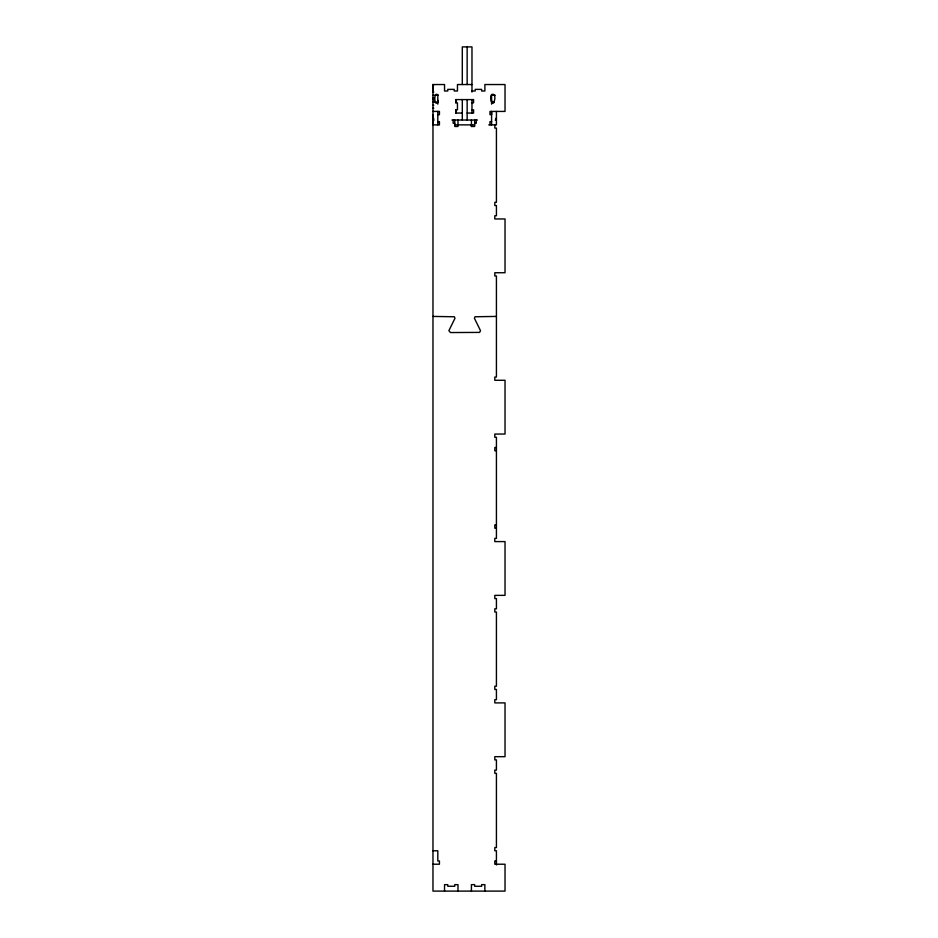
<?xml version="1.0" encoding="UTF-8"?>
<svg xmlns="http://www.w3.org/2000/svg" width="938" height="938" viewBox="0 0 938 938"><rect width="100%" height="100%" fill="white"/><g stroke="black" fill="none" stroke-linecap="round" stroke-linejoin="round"><path stroke-width="1.41" d="M432.969 86.425L432.969 84.537L444.553 84.537L444.53 90.998L447.789 90.998L447.766 89.38L454.238 89.38L454.215 90.998L457.463 90.998L457.463 84.537L471.978 84.537M433.778 92.065L432.969 92.065L432.969 84.537L432.969 124.871L439.43 124.871L439.43 121.647L437.812 121.647M474.663 120.029L474.651 126.478L471.427 126.478L471.427 124.871M491.582 100.284L491.582 102.019A1.208 1.208 0 0 0 492.79 103.227A1.208 1.208 0 0 0 494.009 102.019C497.867 91.701 487.713 91.701 491.582 102.019L494.267 102.019M432.969 85.006L433.778 85.006M471.955 90.998L475.203 90.998L475.203 89.38L481.663 89.38L481.64 90.998L484.887 90.998L484.887 84.537L505.031 84.537L505.031 111.423L489.976 111.423L489.976 114.647L491.582 114.647M432.969 95.289L437.812 95.289M491.582 95.289L495.217 95.289M432.969 97.986L433.778 97.986M432.969 99.592L434.188 99.592M462.305 113.041L455.821 113.041L455.821 109.816L457.463 109.816L457.439 102.817L455.821 102.817L455.821 99.592L473.596 99.592L473.573 102.817L471.955 102.817M432.969 102.019L437.812 102.019L437.812 100.331M432.969 105.244L433.778 105.244M432.969 108.198L433.778 108.198M471.955 109.816L473.596 109.816L473.596 113.041L467.147 113.041M432.969 111.423L439.43 111.423L439.43 114.647L437.812 114.647M432.969 118.411L433.778 118.411M495.616 118.411L496.425 118.411M432.969 120.029L434.188 120.029M451.94 120.029L477.477 120.029M495.217 120.029L496.425 120.029M491.606 121.647L489.976 121.647L489.976 124.871M454.766 123.253L453.148 123.253L453.148 120.029M474.663 123.253L476.27 123.253L476.27 120.029M454.766 124.871L474.663 124.871M488.768 124.871L496.425 124.871L496.425 111.423M432.969 316.423L454.367 316.763L454.977 318.299L448.88 330.68L450.475 332.556L479.599 332.404L480.514 330.68L474.417 318.299L475.027 316.763L496.425 316.423M496.425 447.496L494.807 447.496L494.807 450.721L496.425 450.721M496.425 524.917L494.807 524.917L494.807 528.153L496.425 528.153M432.969 850.778L437.812 850.778L437.812 860.99L439.43 860.99L439.43 864.215L432.969 864.215M496.425 860.99L494.807 860.99L494.807 864.215L505.031 864.215L505.031 891.1L432.969 891.1L432.969 114.788M437.812 95.09C434.693 91.267 434.188 100.647 435.396 102.019A1.208 1.208 0 0 0 436.604 103.227A1.208 1.208 0 0 0 437.812 102.019M496.425 864.965L496.425 850.778L494.807 850.778L494.807 847.542L496.425 847.542L496.425 773.346L494.807 773.346L494.807 770.121L496.425 770.121L496.425 759.897L494.807 759.897L494.807 756.673L505.031 756.673L505.031 702.902L494.807 702.902L494.807 699.678L496.425 699.678L496.425 689.465L494.807 689.465L494.807 686.229L496.425 686.229L496.425 612.033L494.807 612.033L494.807 608.809L496.425 608.809L496.425 598.585L494.807 598.585L494.807 595.36L505.031 595.36L505.031 541.589L494.807 541.589L494.807 538.365L496.425 538.365L496.425 437.272L494.807 437.272L494.807 434.048L505.031 434.048L505.031 380.277L494.807 380.277L494.807 377.053L496.425 377.053L496.425 275.96L494.807 275.96L494.807 272.735L505.031 272.735L505.031 218.964L494.807 218.964L494.807 215.74L496.425 215.74L496.425 205.528L494.807 205.528L494.818 202.303L496.425 202.303L496.425 128.096L494.807 128.096L494.818 124.871M491.606 111.657L491.606 114.506M491.582 94.492L491.582 104.165M491.582 111.423L491.582 124.871M484.864 891.1L484.864 884.651L481.64 884.651L481.64 886.258L474.651 886.258L474.651 884.651L471.415 884.651L471.415 891.1M471.978 92.065L471.978 46.9L462.305 46.9L462.305 84.537M471.978 99.592L471.978 113.041M471.427 120.029L471.427 126.478M467.147 46.9L467.147 84.537M467.147 99.592L467.147 120.029M462.305 99.592L462.305 120.029M457.99 120.029L457.99 126.478L454.766 126.478L454.766 120.029M457.979 891.1L457.979 884.651L454.754 884.651L454.754 886.258L447.766 886.258L447.766 884.651L444.53 884.651L444.53 891.1M455.845 99.592L455.845 102.817M455.845 109.816L455.845 113.041M437.812 94.492L437.812 104.165M437.812 111.423L437.812 124.871"/></g></svg>
